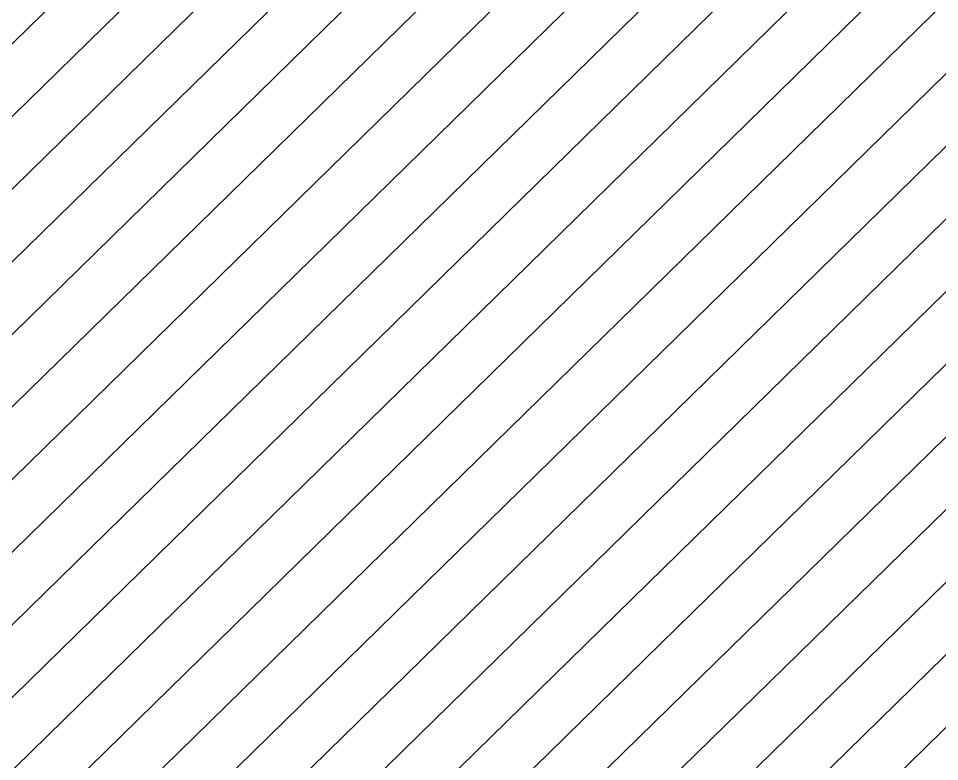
# Model space of a CAD drawing. Extents: x 7084 to 11035, y 13750 to 16729.
# Drawn here: x 8686.99 to 8693.13, y 15511.09 to 15516.05 of the extents above; entities that cross this region are included whole.
import ezdxf

# ---------------------------------------------------------------- set-up
doc = ezdxf.new("R2010")
doc.units = 0
doc.layers.add('Default', color=7, linetype='Continuous')

msp = doc.modelspace()

# ---------------------------------------------------------------- linework, layer by layer
at = {"layer": 'Default'}
for points in [[(9856.7892, 15567.3822), (9567.9589, 15645.8063), (9473.4484, 15620.6949), (9368.2452, 15660.8634), (9264.9549, 15697.2063), (9081.3277, 15702.9447), (9011.0721, 15751.4934), (8987.6535, 15713.8263), (8842.2819, 15679.3962), (8756.2066, 15618.187), (8723.6635, 15551.8336), (8683.495, 15512.4976), (8705.8166, 15501.7217), (8745.9851, 15541.0577), (8817.2081, 15454.7573), (8747.6806, 15411.3027), (8682.8632, 15428.2035), (8660.5416, 15438.9794), (8614.6348, 15373.9447), (8584.6161, 15369.3264), (8531.0582, 15258.3849), (8520.0189, 15259.0447), (8446.4178, 15220.5406)], [(8448.0947, 15220.2668), (8520.5972, 15258.1962), (8531.4718, 15257.5463), (8585.1906, 15368.8209), (8614.7612, 15373.3702), (8660.8058, 15438.6003), (8682.7942, 15427.9852), (8747.8063, 15411.0336), (8817.5426, 15454.6188), (8746.1057, 15541.1783), (8705.8166, 15501.7242), (8683.8282, 15512.3393), (8724.1173, 15551.7934), (8756.1747, 15617.1565), (8842.5084, 15678.5494), (8988.3167, 15713.0829), (9011.3856, 15750.1879), (9080.5926, 15702.3638), (9264.7713, 15696.6081), (9368.3718, 15660.1561), (9473.8909, 15619.867), (9566.9908, 15644.6036)], [(8449.7715, 15219.993), (8521.1756, 15257.3477), (8531.8853, 15256.7077), (8585.765, 15368.3154), (8614.8875, 15372.7958), (8661.07, 15438.2212), (8682.7253, 15427.7669), (8747.932, 15410.7646), (8817.8772, 15454.4803), (8746.2263, 15541.2989), (8705.8166, 15501.7267), (8684.1613, 15512.181), (8724.5711, 15551.7532), (8756.1428, 15616.1259), (8842.735, 15677.7027), (8988.9798, 15712.3396), (9011.6992, 15748.8823), (9079.8576, 15701.7828), (9264.5878, 15696.0099), (9368.4984, 15659.4488)], [(9856.4871, 15563.0675), (9565.0546, 15642.1981), (9474.776, 15618.2111), (9368.625, 15658.7415), (9264.4042, 15695.4118), (9079.1226, 15701.2019), (9012.0128, 15747.5768), (8989.6429, 15711.5962), (8842.9615, 15676.8559), (8756.1108, 15615.0954), (8725.0248, 15551.713), (8684.4945, 15512.0226), (8705.8166, 15501.7292), (8746.3469, 15541.4195), (8818.2117, 15454.3417), (8748.0577, 15410.4956), (8682.6564, 15427.5486), (8661.3343, 15437.8421), (8615.0139, 15372.2214), (8586.3394, 15367.81), (8532.2989, 15255.869), (8521.7539, 15256.4993)], [(9856.3863, 15561.6292), (9564.0865, 15640.9954), (9475.2185, 15617.3832), (9368.7516, 15658.0342), (9264.2206, 15694.8136), (9078.3876, 15700.6209), (9012.3264, 15746.2712), (8990.306, 15710.8529), (8843.1881, 15676.0092), (8756.0789, 15614.0648), (8725.4786, 15551.6728), (8684.8277, 15511.8643), (8705.8166, 15501.7317), (8746.4676, 15541.5402), (8818.5462, 15454.2032), (8748.1834, 15410.2265), (8682.5874, 15427.3304), (8661.5985, 15437.4629), (8615.1403, 15371.647), (8586.9138, 15367.3045), (8532.7125, 15255.0304), (8522.3322, 15255.6508), (8453.1253, 15219.4454)], [(9856.2856, 15560.191), (9563.1184, 15639.7927), (9475.661, 15616.5553), (9368.8782, 15657.3268), (9264.037, 15694.2154), (9077.6526, 15700.04), (9012.6399, 15744.9657), (8990.9691, 15710.1095), (8843.4146, 15675.1624), (8756.047, 15613.0342), (8725.9324, 15551.6325), (8685.1608, 15511.706), (8705.8166, 15501.7342), (8746.5882, 15541.6608), (8818.8807, 15454.0647), (8748.3092, 15409.9575), (8682.5185, 15427.1121), (8661.8627, 15437.0838), (8615.2666, 15371.0726), (8587.4882, 15366.799), (8533.1261, 15254.1918), (8522.9106, 15254.8023), (8454.8021, 15219.1716)], [(9856.1849, 15558.7527), (9562.1504, 15638.5899), (9476.1035, 15615.7273), (9369.0048, 15656.6195), (9263.8534, 15693.6172), (9076.9175, 15699.459), (9012.9535, 15743.6601), (8991.6322, 15709.3662), (8843.6412, 15674.3157), (8756.015, 15612.0037), (8726.3862, 15551.5923), (8685.494, 15511.5476), (8705.8166, 15501.7367), (8746.7088, 15541.7814), (8819.2152, 15453.9261), (8748.4349, 15409.6885), (8682.4496, 15426.8938), (8662.127, 15436.7047), (8615.393, 15370.4982), (8588.0626, 15366.2935), (8533.5396, 15253.3531), (8523.4889, 15253.9538), (8456.479, 15218.8978)], [(8458.1558, 15218.624), (8524.0673, 15253.1053), (8533.9532, 15252.5145), (8588.637, 15365.788), (8615.5194, 15369.9238), (8662.3912, 15436.3256), (8682.3807, 15426.6755), (8748.5606, 15409.4195), (8819.5497, 15453.7876), (8746.8294, 15541.902), (8705.8166, 15501.7392), (8685.8271, 15511.3893), (8726.84, 15551.5521), (8755.9831, 15610.9731), (8843.8677, 15673.469), (8992.2953, 15708.6228), (9013.2671, 15742.3546), (9076.1825, 15698.8781), (9263.6698, 15693.0191), (9369.1314, 15655.9122), (9476.546, 15614.8994), (9561.1823, 15637.3872), (9856.0842, 15557.3145)], [(9855.9834, 15555.8762), (9560.2142, 15636.1845), (9476.9885, 15614.0714), (9369.258, 15655.2049), (9263.4862, 15692.4209), (9075.4475, 15698.2972), (9013.5806, 15741.049), (8992.9584, 15707.8795), (8844.0943, 15672.6222), (8755.9512, 15609.9426), (8727.2938, 15551.5119), (8686.1603, 15511.231), (8705.8166, 15501.7417), (8746.9501, 15542.0227), (8819.8842, 15453.6491), (8748.6863, 15409.1504), (8682.3117, 15426.4573), (8662.6554, 15435.9465), (8615.6458, 15369.3494), (8589.2114, 15365.2825), (8534.3668, 15251.6758), (8524.6456, 15252.2568), (8459.8327, 15218.3502)], [(9855.8827, 15554.438), (9559.2461, 15634.9817), (9477.4311, 15613.2435), (9369.3845, 15654.4976), (9263.3026, 15691.8227), (9074.7125, 15697.7162), (9013.8942, 15739.7435), (8993.6215, 15707.1361), (8844.3208, 15671.7755), (8755.9192, 15608.912), (8727.7475, 15551.4717), (8686.4935, 15511.0726), (8705.8166, 15501.7442), (8747.0707, 15542.1433), (8820.2187, 15453.5105), (8748.812, 15408.8814), (8682.2428, 15426.239), (8662.9196, 15435.5674), (8615.7721, 15368.775), (8589.7858, 15364.7771), (8534.7804, 15250.8372), (8525.224, 15251.4083), (8461.5096, 15218.0764)], [(8590.3602, 15364.2716), (8615.8985, 15368.2006), (8663.1839, 15435.1883), (8682.1739, 15426.0207), (8748.9378, 15408.6124), (8820.5532, 15453.372), (8747.1913, 15542.2639), (8705.8166, 15501.7467), (8686.8266, 15510.9143), (8728.2013, 15551.4315), (8755.8873, 15607.8814), (8844.5474, 15670.9287), (8994.2846, 15706.3928), (9014.2078, 15738.4379), (9073.9775, 15697.1353), (9263.1191, 15691.2245), (9369.5111, 15653.7903), (9477.8736, 15612.4156), (9558.278, 15633.779), (9855.782, 15552.9998)], [(8821.2222, 15453.0949), (8747.4326, 15542.5052), (8705.8166, 15501.7517), (8687.4929, 15510.5976), (8729.1089, 15551.3511), (8755.8234, 15605.8203), (8845.0005, 15669.2352), (8995.6108, 15704.9061), (9014.8349, 15735.8268), (9072.5074, 15695.9734), (9262.7519, 15690.0282), (9369.7643, 15652.3757), (9478.7586, 15610.7597), (9556.3418, 15631.3735), (9855.5805, 15550.1233)], [(9855.4798, 15548.685), (9555.3738, 15630.1708), (9479.2011, 15609.9318), (9369.8909, 15651.6683), (9262.5683, 15689.43), (9071.7724, 15695.3925), (9015.1485, 15734.5213), (8996.2739, 15704.1627), (8845.227, 15668.3885), (8755.7915, 15604.7898), (8729.5627, 15551.3109), (8687.8261, 15510.4393), (8705.8166, 15501.7542), (8747.5532, 15542.6258), (8821.5568, 15452.9564), (8749.3149, 15407.8053), (8681.9671, 15425.3659), (8663.9766, 15434.051), (8616.2776, 15366.4773), (8592.0835, 15362.7551), (8536.4346, 15247.4827), (8527.5373, 15248.0144), (8468.217, 15216.9812)], [(8469.8939, 15216.7074), (8528.1157, 15247.1659), (8536.8482, 15246.644), (8592.6579, 15362.2497), (8616.404, 15365.9029), (8664.2408, 15433.6718), (8681.8982, 15425.1476), (8749.4406, 15407.5362), (8821.8913, 15452.8179), (8747.6738, 15542.7464), (8705.8166, 15501.7567), (8688.1592, 15510.2809), (8730.0165, 15551.2707), (8755.7596, 15603.7592), (8845.4536, 15667.5417), (8996.937, 15703.4193), (9015.4621, 15733.2157), (9071.0374, 15694.8115), (9262.3847, 15688.8318), (9370.0175, 15650.961), (9479.6437, 15609.1038), (9554.4057, 15628.9681), (9855.3791, 15547.2468)], [(8822.2258, 15452.6793), (8747.7944, 15542.867), (8705.8166, 15501.7592), (8688.4924, 15510.1226), (8730.4702, 15551.2305), (8755.7276, 15602.7287), (8845.6801, 15666.695), (8997.6001, 15702.676), (9015.7756, 15731.9102), (9070.3024, 15694.2306), (9262.2011, 15688.2337), (9370.1441, 15650.2537), (9480.0862, 15608.2759), (9553.4376, 15627.7653), (9855.2784, 15545.8085)], [(8473.2476, 15216.1598), (8529.2723, 15245.4689), (8537.6754, 15244.9667), (8593.8067, 15361.2387), (8616.6567, 15364.7541), (8664.7692, 15432.9136), (8681.7603, 15424.7111), (8749.6921, 15406.9982), (8822.5603, 15452.5408), (8747.9151, 15542.9877), (8705.8166, 15501.7617), (8688.8256, 15509.9643), (8730.924, 15551.1902), (8755.6957, 15601.6981), (8845.9067, 15665.8482), (8998.2632, 15701.9326), (9016.0892, 15730.6046), (9069.5673, 15693.6496), (9262.0175, 15687.6355), (9370.2707, 15649.5464), (9480.5287, 15607.4479), (9552.4695, 15626.5626), (9855.1776, 15544.3703)], [(9854.9762, 15541.4938), (9550.5333, 15624.1571), (9481.4137, 15605.7921), (9370.5239, 15648.1318), (9261.6504, 15686.4391), (9068.0973, 15692.4877), (9016.7163, 15727.9935), (8999.5894, 15700.4459), (8846.3598, 15664.1547), (8755.6318, 15599.637), (8731.8316, 15551.1098), (8689.4919, 15509.6476), (8705.8166, 15501.7667), (8748.1563, 15543.2289), (8823.2293, 15452.2637), (8749.9435, 15406.4601), (8681.6224, 15424.2745), (8665.2977, 15432.1554), (8616.9095, 15363.6053), (8594.9555, 15360.2277), (8538.5025, 15243.2895), (8530.429, 15243.772), (8476.6014, 15215.6122)], [(9854.8754, 15540.0556), (9549.5653, 15622.9544), (9481.8563, 15604.9641), (9370.6505, 15647.4245), (9261.4668, 15685.841), (9067.3623, 15691.9068), (9017.0299, 15726.688), (9000.2525, 15699.7026), (8846.5863, 15663.308), (8755.5999, 15598.6064), (8732.2854, 15551.0696), (8689.825, 15509.4893), (8705.8166, 15501.7692), (8748.277, 15543.3496), (8823.5638, 15452.1252), (8750.0692, 15406.1911), (8681.5535, 15424.0562), (8665.5619, 15431.7763), (8617.0358, 15363.0309), (8595.5299, 15359.7223), (8538.9161, 15242.4508), (8531.0074, 15242.9235), (8478.2782, 15215.3384)], [(8479.9551, 15215.0646), (8531.5857, 15242.075), (8539.3297, 15241.6122), (8596.1043, 15359.2168), (8617.1622, 15362.4565), (8665.8262, 15431.3972), (8681.4846, 15423.8379), (8750.1949, 15405.9221), (8823.8983, 15451.9867), (8748.3976, 15543.4702), (8705.8166, 15501.7717), (8690.1582, 15509.3309), (8732.7392, 15551.0294), (8755.5679, 15597.5759), (8846.8129, 15662.4612), (9000.9156, 15698.9592), (9017.3435, 15725.3824), (9066.6273, 15691.3259), (9261.2832, 15685.2428), (9370.7771, 15646.7172), (9482.2988, 15604.1362), (9548.5972, 15621.7516), (9854.7747, 15538.6173)], [(8481.6319, 15214.7908), (8532.164, 15241.2265), (8539.7432, 15240.7735), (8596.6788, 15358.7113), (8617.2886, 15361.882), (8666.0904, 15431.0181), (8681.4156, 15423.6197), (8750.3206, 15405.653), (8824.2328, 15451.8481), (8748.5182, 15543.5908), (8705.8166, 15501.7742), (8690.4913, 15509.1726), (8733.1929, 15550.9892), (8755.536, 15596.5453), (8847.0394, 15661.6145), (9001.5787, 15698.2159), (9017.6571, 15724.0769), (9065.8922, 15690.7449), (9261.0996, 15684.6446), (9370.9037, 15646.0099), (9482.7413, 15603.3082), (9547.6291, 15620.5489), (9854.674, 15537.1791)], [(8666.3546, 15430.639), (8681.3467, 15423.4014), (8750.4464, 15405.384), (8824.5673, 15451.7096), (8748.6388, 15543.7114), (8705.8166, 15501.7767), (8690.8245, 15509.0143), (8733.6467, 15550.949), (8755.5041, 15595.5147), (8847.266, 15660.7677), (9002.2418, 15697.4725), (9017.9706, 15722.7713), (9065.1572, 15690.164), (9260.916, 15684.0464), (9371.0303, 15645.3025), (9483.1838, 15602.4803), (9546.661, 15619.3462), (9854.5733, 15535.7408)], [(8474.9245, 15215.886), (8529.8507, 15244.6205), (8538.089, 15244.1281), (8594.3811, 15360.7332), (8616.7831, 15364.1797), (8665.0335, 15432.5345), (8681.6914, 15424.4928), (8749.8178, 15406.7292), (8822.8948, 15452.4023), (8748.0357, 15543.1083), (8705.8166, 15501.7642), (8689.1587, 15509.8059), (8731.3778, 15551.15), (8755.6637, 15600.6675), (8846.1332, 15665.0015)], [(8464.8633, 15217.5288), (8526.3806, 15249.7114), (8535.6075, 15249.1599), (8590.9347, 15363.7661), (8616.0249, 15367.6261), (8663.4481, 15434.8092), (8682.1049, 15425.8024), (8749.0635, 15408.3433), (8820.8877, 15453.2335), (8747.3119, 15542.3845), (8705.8166, 15501.7492), (8687.1598, 15510.7559), (8728.6551, 15551.3913), (8755.8554, 15606.8509)]]:
    msp.add_lwpolyline(points, dxfattribs=at)

doc.saveas('drawing.dxf')
